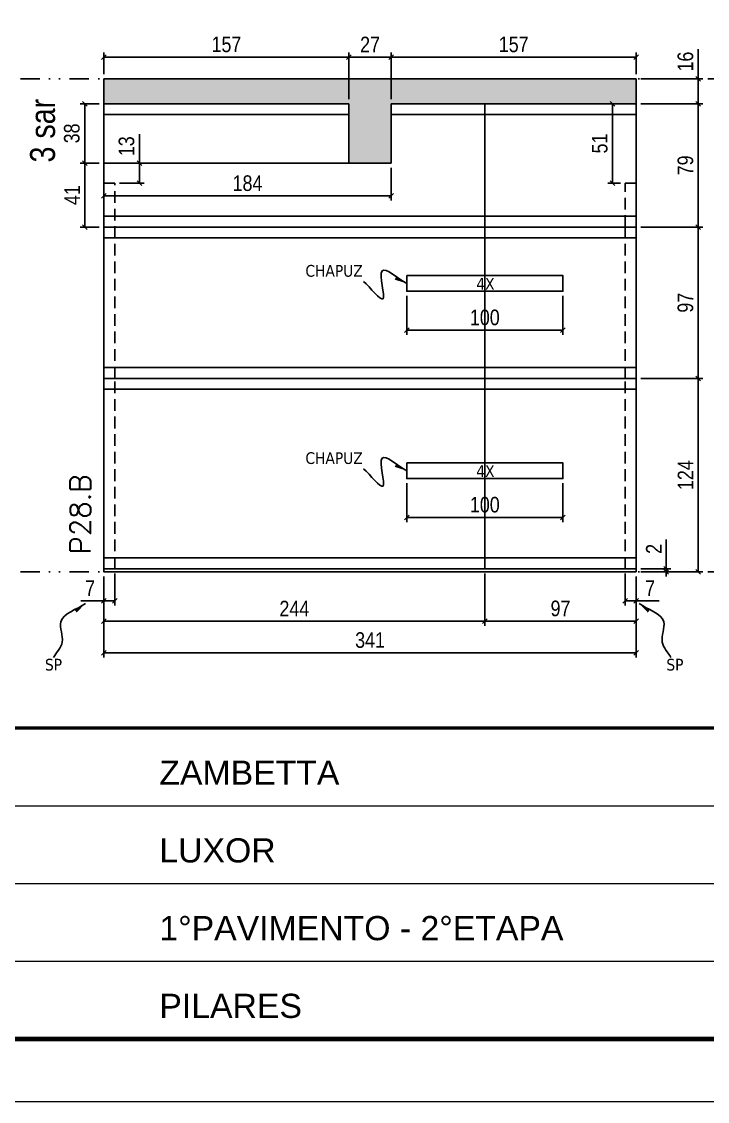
# Model space of a CAD drawing. Extents: x 14400 to 20667, y -21631 to 6985.
# Drawn here: x 16622 to 17062, y 1340 to 2032 of the extents above; entities that cross this region are included whole.
import ezdxf

# ---------------------------------------------------------------- set-up
doc = ezdxf.new("R2010")
doc.units = 0
for name, pattern in [('CONTINUO', [0]), ('DASHED', [0.75, 0.5, -0.25]), ('DIVIDE2', [0.625, 0.25, -0.125, 0, -0.125, 0, -0.125]), ('HIDDEN', [0.375, 0.25, -0.125])]:
    doc.linetypes.add(name, pattern=pattern)
for name, color, linetype in [('COTA', 241, 'Continuous'), ('NOMENCLATURA', 7, 'Continuous'), ('Nível', 160, 'Continuous'), ('Painéis', 200, 'Continuous'), ('SARR_2.2x10', 60, 'Continuous'), ('SARR_2.2x7', 40, 'Continuous'), ('texto', 7, 'Continuous')]:
    doc.layers.add(name, color=color, linetype=linetype)
for name, color, linetype, lineweight in [('Folhas', 255, 'Continuous', 9), ('SARRAFO DE PRESSAO', 251, 'DASHED', 9), ('Texto Seção', 7, 'Continuous', 15)]:
    doc.layers.add(name, color=color, linetype=linetype, lineweight=lineweight)
doc.styles.add('ARIAL', font='arial.ttf')
doc.styles.add('ARIAL_NARROW', font='ARIALN.TTF', dxfattribs={"height": 0.2})
doc.styles.add('COTA TECNICA', font='techl___.ttf', dxfattribs={"height": 10})
doc.styles.add('COTA TECNICA-50', font='techl___.ttf', dxfattribs={"height": 10})
doc.styles.add('REGUA-120', font='ROMANS.shx', dxfattribs={"height": 15})
doc.styles.get("Standard").update_dxf_attribs({"font": 'arial.ttf'})
doc.dimstyles.new('COTA PAINEL-50', dxfattribs={"dimtxt": 10, "dimasz": 3, "dimexe": 3, "dimexo": 3, "dimgap": 3, "dimtad": 1, "dimdec": 1, "dimzin": 12, "dimdsep": 46, "dimtxsty": 'COTA TECNICA-50', "dimblk1": 'OBLIQUE', "dimblk2": 'OBLIQUE', "dimsah": 1, "dimcen": 0.9, "dimclrd": 4, "dimclre": 4, "dimclrt": 240, "dimadec": 1, "dimazin": 3, "dimtfac": 1, "dimtdec": 1, "dimtmove": 0, "dimatfit": 3, "dimfxl": 1, "dimtolj": 1, "dimtzin": 12, "dimarcsym": 0})
doc.dimstyles.new('PAINEL', dxfattribs={"dimtxt": 10, "dimasz": 3, "dimexe": 3, "dimexo": 3, "dimgap": 3, "dimtad": 1, "dimdec": 1, "dimzin": 12, "dimdsep": 46, "dimtxsty": 'COTA TECNICA', "dimblk1": 'OBLIQUE', "dimblk2": 'OBLIQUE', "dimsah": 1, "dimcen": 0.9, "dimclrd": 4, "dimclre": 4, "dimclrt": 240, "dimadec": 1, "dimazin": 3, "dimtfac": 1, "dimtdec": 1, "dimtmove": 0, "dimatfit": 3, "dimfxl": 1, "dimtolj": 1, "dimtzin": 12, "dimarcsym": 0})
doc.dimstyles.get("Standard").update_dxf_attribs({"dimtxt": 0.18, "dimasz": 0.18, "dimexe": 0.18, "dimexo": 0.0625, "dimgap": 0.09, "dimtad": 0, "dimtih": 1, "dimtoh": 1, "dimdec": 4, "dimzin": 0, "dimdsep": 46, "dimtxsty": 'Standard', "dimcen": 0.09, "dimadec": 0, "dimazin": 0, "dimtfac": 1, "dimtdec": 4, "dimtofl": 0, "dimtmove": 0, "dimatfit": 3, "dimfxl": 1, "dimtolj": 1, "dimtzin": 0, "dimarcsym": 0})

# ---------------------------------------------------------------- blocks, each defined once
blk = doc.blocks.new('9999999999')
at = {"color": 30, "linetype": 'CONTINUO'}
for p, q in [((98564.56, 34379.64), (99583.98, 34379.64)), ((98564.56, 34329.83), (99487.98, 34329.83)), ((98564.56, 34280.02), (99487.98, 34280.02))]:
    blk.add_line(p, q, dxfattribs=at)
at = {"color": 30, "linetype": 'CONTINUO', "const_width": 2}
blk.add_lwpolyline([(99583.98, 34230.21), (99583.98, 34414.45, 0.414214), (99568.98, 34429.45), (98228.98, 34429.45, 0.414214), (98213.98, 34414.45), (98213.98, 34245.21, 0.414214), (98228.98, 34230.21), (99583.98, 34230.21)], format="xyb", dxfattribs=at)
at = {"layer": 'Folhas'}
blk.add_lwpolyline([(98138.98, 34190.21), (99623.98, 34190.21), (99623.98, 35240.21), (98138.98, 35240.21)], close=True, dxfattribs=at)
at = {"layer": 'Folhas', "color": 30, "const_width": 3}
blk.add_lwpolyline([(98213.98, 34230.21), (99583.98, 34230.21), (99583.98, 35200.21), (98213.98, 35200.21)], close=True, dxfattribs=at)
at = {"color": 7, "linetype": 'Continuous', "ltscale": 5, "style": 'ARIAL'}
for s, height, p in [('ZAMBETTA', 15.483, (98837.68, 34393.13)), ('LUXOR', 15.483, (98837.68, 34343.32)), ('1°PAVIMENTO - 2°ETAPA', 15.4829, (98837.68, 34293.51)), ('PILARES', 15.483, (98837.68, 34243.7))]:
    blk.add_text(s, height=height, dxfattribs=at).set_placement(p)
blk = doc.blocks.new('_Oblique')
at = {"color": 0, "linetype": 'ByBlock', "lineweight": -2}
blk.add_line((-0.5, -0.5), (0.5, 0.5), dxfattribs=at)
blk = doc.blocks.new('*D1058')
at = {"layer": 'COTA', "color": 4, "lineweight": -2, "transparency": 16777216}
for p, q in [((16675.13, 1676.71), (16675.13, 1658.2)), ((16682.13, 1678.71), (16682.13, 1658.2)), ((16675.13, 1661.2), (16660.4, 1661.2)), ((16682.13, 1661.2), (16675.13, 1661.2))]:
    blk.add_line(p, q, dxfattribs=at)
at = {"layer": 'Defpoints', "color": 0, "transparency": 16777216}
for p in [(16682.13, 1681.71), (16675.13, 1679.71), (16675.13, 1661.2)]:
    blk.add_point(p, dxfattribs=at)
at = {"layer": 'COTA', "color": 4, "lineweight": -2, "transparency": 16777216, "xscale": 3, "yscale": 3, "zscale": 3, "rotation": 180}
blk.add_blockref('_Oblique', (16675.13, 1661.2), dxfattribs=at)
at = {"layer": 'COTA', "color": 4, "lineweight": -2, "transparency": 16777216, "xscale": 3, "yscale": 3, "zscale": 3}
blk.add_blockref('_Oblique', (16682.13, 1661.2), dxfattribs=at)
at = {"layer": 'COTA', "color": 240, "transparency": 16777216, "insert": (16666.27, 1669.27), "char_height": 10, "attachment_point": 5, "style": 'COTA TECNICA-50'}
blk.add_mtext('\\A1;7', dxfattribs=at)
blk = doc.blocks.new('*D1059')
at = {"layer": 'COTA', "color": 4, "lineweight": -2, "transparency": 16777216}
for p, q in [((17009.13, 1678.71), (17009.13, 1658.2)), ((17016.13, 1676.71), (17016.13, 1658.2)), ((17009.13, 1661.2), (17016.13, 1661.2)), ((17016.13, 1661.2), (17030.86, 1661.2))]:
    blk.add_line(p, q, dxfattribs=at)
at = {"layer": 'Defpoints', "color": 0, "transparency": 16777216}
for p in [(17009.13, 1681.71), (17016.13, 1679.71), (17016.13, 1661.2)]:
    blk.add_point(p, dxfattribs=at)
at = {"layer": 'COTA', "color": 4, "lineweight": -2, "transparency": 16777216, "xscale": 3, "yscale": 3, "zscale": 3, "rotation": 180}
blk.add_blockref('_Oblique', (17009.13, 1661.2), dxfattribs=at)
at = {"layer": 'COTA', "color": 4, "lineweight": -2, "transparency": 16777216, "xscale": 3, "yscale": 3, "zscale": 3}
blk.add_blockref('_Oblique', (17016.13, 1661.2), dxfattribs=at)
at = {"layer": 'COTA', "color": 240, "transparency": 16777216, "insert": (17025, 1669.27), "char_height": 10, "attachment_point": 5, "style": 'COTA TECNICA-50'}
blk.add_mtext('\\A1;7', dxfattribs=at)
blk = doc.blocks.new('*D1060')
at = {"layer": 'COTA', "color": 4, "lineweight": -2, "transparency": 16777216}
for p, q in [((17035.39, 1681.71), (17035.39, 1700.51)), ((17019.13, 1681.71), (17038.39, 1681.71)), ((17035.39, 1679.71), (17035.39, 1681.71)), ((17019.13, 1679.71), (17038.39, 1679.71)), ((17035.39, 1679.71), (17035.39, 1676.71))]:
    blk.add_line(p, q, dxfattribs=at)
at = {"layer": 'Defpoints', "color": 0, "transparency": 16777216}
for p in [(17016.13, 1681.71), (17016.13, 1679.71), (17035.39, 1679.71)]:
    blk.add_point(p, dxfattribs=at)
at = {"layer": 'COTA', "color": 4, "lineweight": -2, "transparency": 16777216, "xscale": 3, "yscale": 3, "zscale": 3}
for p, rotation in [((17035.39, 1681.71), 270), ((17035.39, 1679.71), 90)]:
    blk.add_blockref('_Oblique', p, dxfattribs=dict(at, rotation=rotation))
at = {"layer": 'COTA', "color": 240, "transparency": 16777216, "insert": (17027.39, 1694.46), "char_height": 10, "attachment_point": 5, "rotation": 90, "style": 'COTA TECNICA-50'}
blk.add_mtext('\\A1;2', dxfattribs=at)
blk = doc.blocks.new('*D1061')
at = {"layer": 'COTA', "color": 4, "lineweight": -2, "transparency": 16777216}
for p, q in [((16675.13, 1676.71), (16675.13, 1645.15)), ((16919.13, 1678.71), (16919.13, 1645.15)), ((16675.13, 1648.15), (16919.13, 1648.15))]:
    blk.add_line(p, q, dxfattribs=at)
at = {"layer": 'Defpoints', "color": 0, "transparency": 16777216}
for p in [(16919.13, 1681.71), (16675.13, 1679.71), (16919.13, 1648.15)]:
    blk.add_point(p, dxfattribs=at)
at = {"layer": 'COTA', "color": 4, "lineweight": -2, "transparency": 16777216, "xscale": 3, "yscale": 3, "zscale": 3, "rotation": 180}
blk.add_blockref('_Oblique', (16675.13, 1648.15), dxfattribs=at)
at = {"layer": 'COTA', "color": 4, "lineweight": -2, "transparency": 16777216, "xscale": 3, "yscale": 3, "zscale": 3}
blk.add_blockref('_Oblique', (16919.13, 1648.15), dxfattribs=at)
at = {"layer": 'COTA', "color": 240, "transparency": 16777216, "insert": (16797.13, 1656.23), "char_height": 10, "attachment_point": 5, "style": 'COTA TECNICA-50'}
blk.add_mtext('\\A1;244', dxfattribs=at)
blk = doc.blocks.new('*D1062')
at = {"layer": 'COTA', "color": 4, "lineweight": -2, "transparency": 16777216}
for p, q in [((16919.13, 1678.71), (16919.13, 1645.15)), ((17016.13, 1676.71), (17016.13, 1645.15)), ((16919.13, 1648.15), (17016.13, 1648.15))]:
    blk.add_line(p, q, dxfattribs=at)
at = {"layer": 'Defpoints', "color": 0, "transparency": 16777216}
for p in [(16919.13, 1681.71), (17016.13, 1679.71), (17016.13, 1648.15)]:
    blk.add_point(p, dxfattribs=at)
at = {"layer": 'COTA', "color": 4, "lineweight": -2, "transparency": 16777216, "xscale": 3, "yscale": 3, "zscale": 3, "rotation": 180}
blk.add_blockref('_Oblique', (16919.13, 1648.15), dxfattribs=at)
at = {"layer": 'COTA', "color": 4, "lineweight": -2, "transparency": 16777216, "xscale": 3, "yscale": 3, "zscale": 3}
blk.add_blockref('_Oblique', (17016.13, 1648.15), dxfattribs=at)
at = {"layer": 'COTA', "color": 240, "transparency": 16777216, "insert": (16967.63, 1656.26), "char_height": 10, "attachment_point": 5, "style": 'COTA TECNICA-50'}
blk.add_mtext('\\A1;97', dxfattribs=at)
blk = doc.blocks.new('*D1063')
at = {"layer": 'COTA', "color": 4, "linetype": 'ByBlock', "lineweight": -2, "transparency": 16777216}
for p, q in [((16869.13, 1736.55), (16869.13, 1711.63)), ((16969.13, 1736.55), (16969.13, 1711.63)), ((16969.13, 1714.63), (16869.13, 1714.63))]:
    blk.add_line(p, q, dxfattribs=at)
at = {"layer": 'Defpoints', "color": 0, "linetype": 'ByBlock', "transparency": 16777216}
for p in [(16869.13, 1739.55), (16969.13, 1739.55), (16869.13, 1714.63)]:
    blk.add_point(p, dxfattribs=at)
at = {"layer": 'COTA', "color": 4, "linetype": 'ByBlock', "lineweight": -2, "transparency": 16777216, "xscale": 3, "yscale": 3, "zscale": 3, "rotation": 180}
blk.add_blockref('_Oblique', (16869.13, 1714.63), dxfattribs=at)
at = {"layer": 'COTA', "color": 4, "linetype": 'ByBlock', "lineweight": -2, "transparency": 16777216, "xscale": 3, "yscale": 3, "zscale": 3}
blk.add_blockref('_Oblique', (16969.13, 1714.63), dxfattribs=at)
at = {"layer": 'COTA', "color": 240, "linetype": 'ByBlock', "transparency": 16777216, "insert": (16919.13, 1722.73), "char_height": 10, "attachment_point": 5, "style": 'COTA TECNICA'}
blk.add_mtext('\\A1;100', dxfattribs=at)
blk = doc.blocks.new('*D1064')
at = {"layer": 'COTA', "color": 4, "lineweight": -2, "transparency": 16777216}
for p, q in [((17019.13, 1803.71), (17058.78, 1803.71)), ((17055.78, 1679.71), (17055.78, 1803.71)), ((17019.13, 1679.71), (17058.78, 1679.71))]:
    blk.add_line(p, q, dxfattribs=at)
at = {"layer": 'Defpoints', "color": 0, "transparency": 16777216}
for p in [(17016.13, 1803.71), (17055.78, 1803.71), (17016.13, 1679.71)]:
    blk.add_point(p, dxfattribs=at)
at = {"layer": 'COTA', "color": 4, "lineweight": -2, "transparency": 16777216, "xscale": 3, "yscale": 3, "zscale": 3}
for p, rotation in [((17055.78, 1803.71), 90), ((17055.78, 1679.71), 270)]:
    blk.add_blockref('_Oblique', p, dxfattribs=dict(at, rotation=rotation))
at = {"layer": 'COTA', "color": 240, "transparency": 16777216, "insert": (17047.7, 1741.71), "char_height": 10, "attachment_point": 5, "rotation": 90, "style": 'COTA TECNICA'}
blk.add_mtext('\\A1;124', dxfattribs=at)
blk = doc.blocks.new('*D1065')
at = {"layer": 'COTA', "color": 4, "lineweight": -2, "transparency": 16777216}
for p, q in [((16675.13, 1676.71), (16675.13, 1624.78)), ((17016.13, 1676.71), (17016.13, 1624.78)), ((16675.13, 1627.78), (17016.13, 1627.78))]:
    blk.add_line(p, q, dxfattribs=at)
at = {"layer": 'Defpoints', "color": 0, "transparency": 16777216}
for p in [(16675.13, 1679.71), (17016.13, 1679.71), (17016.13, 1627.78)]:
    blk.add_point(p, dxfattribs=at)
at = {"layer": 'COTA', "color": 4, "lineweight": -2, "transparency": 16777216, "xscale": 3, "yscale": 3, "zscale": 3, "rotation": 180}
blk.add_blockref('_Oblique', (16675.13, 1627.78), dxfattribs=at)
at = {"layer": 'COTA', "color": 4, "lineweight": -2, "transparency": 16777216, "xscale": 3, "yscale": 3, "zscale": 3}
blk.add_blockref('_Oblique', (17016.13, 1627.78), dxfattribs=at)
at = {"layer": 'COTA', "color": 240, "transparency": 16777216, "insert": (16845.63, 1636), "char_height": 10, "attachment_point": 5, "style": 'COTA TECNICA'}
blk.add_mtext('\\A1;341', dxfattribs=at)
blk = doc.blocks.new('*D1066')
at = {"layer": 'COTA', "color": 4, "lineweight": -2, "transparency": 16777216}
for p, q in [((17019.13, 1900.71), (17058.78, 1900.71)), ((17055.78, 1803.71), (17055.78, 1900.71)), ((17019.13, 1803.71), (17058.78, 1803.71))]:
    blk.add_line(p, q, dxfattribs=at)
at = {"layer": 'Defpoints', "color": 0, "transparency": 16777216}
for p in [(17016.13, 1900.71), (17055.78, 1900.71), (17016.13, 1803.71)]:
    blk.add_point(p, dxfattribs=at)
at = {"layer": 'COTA', "color": 4, "lineweight": -2, "transparency": 16777216, "xscale": 3, "yscale": 3, "zscale": 3}
for p, rotation in [((17055.78, 1900.71), 90), ((17055.78, 1803.71), 270)]:
    blk.add_blockref('_Oblique', p, dxfattribs=dict(at, rotation=rotation))
at = {"layer": 'COTA', "color": 240, "transparency": 16777216, "insert": (17047.67, 1852.21), "char_height": 10, "attachment_point": 5, "rotation": 90, "style": 'COTA TECNICA'}
blk.add_mtext('\\A1;97', dxfattribs=at)
blk = doc.blocks.new('*D1067')
at = {"layer": 'COTA', "color": 4, "linetype": 'ByBlock', "lineweight": -2, "transparency": 16777216}
for p, q in [((16869.13, 1856.55), (16869.13, 1831.63)), ((16969.13, 1856.55), (16969.13, 1831.63)), ((16969.13, 1834.63), (16869.13, 1834.63))]:
    blk.add_line(p, q, dxfattribs=at)
at = {"layer": 'Defpoints', "color": 0, "linetype": 'ByBlock', "transparency": 16777216}
for p in [(16869.13, 1859.55), (16969.13, 1859.55), (16869.13, 1834.63)]:
    blk.add_point(p, dxfattribs=at)
at = {"layer": 'COTA', "color": 4, "linetype": 'ByBlock', "lineweight": -2, "transparency": 16777216, "xscale": 3, "yscale": 3, "zscale": 3, "rotation": 180}
blk.add_blockref('_Oblique', (16869.13, 1834.63), dxfattribs=at)
at = {"layer": 'COTA', "color": 4, "linetype": 'ByBlock', "lineweight": -2, "transparency": 16777216, "xscale": 3, "yscale": 3, "zscale": 3}
blk.add_blockref('_Oblique', (16969.13, 1834.63), dxfattribs=at)
at = {"layer": 'COTA', "color": 240, "linetype": 'ByBlock', "transparency": 16777216, "insert": (16919.13, 1842.73), "char_height": 10, "attachment_point": 5, "style": 'COTA TECNICA'}
blk.add_mtext('\\A1;100', dxfattribs=at)
blk = doc.blocks.new('*D1085')
at = {"layer": 'COTA', "color": 4, "lineweight": -2, "transparency": 16777216}
for p, q in [((17019.13, 1979.71), (17058.78, 1979.71)), ((17055.78, 1900.71), (17055.78, 1979.71)), ((17019.13, 1900.71), (17058.78, 1900.71))]:
    blk.add_line(p, q, dxfattribs=at)
at = {"layer": 'Defpoints', "color": 0, "transparency": 16777216}
for p in [(17016.13, 1979.71), (17055.78, 1979.71), (17016.13, 1900.71)]:
    blk.add_point(p, dxfattribs=at)
at = {"layer": 'COTA', "color": 4, "lineweight": -2, "transparency": 16777216, "xscale": 3, "yscale": 3, "zscale": 3}
for p, rotation in [((17055.78, 1979.71), 90), ((17055.78, 1900.71), 270)]:
    blk.add_blockref('_Oblique', p, dxfattribs=dict(at, rotation=rotation))
at = {"layer": 'COTA', "color": 240, "transparency": 16777216, "insert": (17047.67, 1940.21), "char_height": 10, "attachment_point": 5, "rotation": 90, "style": 'COTA TECNICA'}
blk.add_mtext('\\A1;79', dxfattribs=at)
blk = doc.blocks.new('*D1086')
at = {"layer": 'COTA', "color": 4, "lineweight": -2, "transparency": 16777216}
for p, q in [((17055.78, 1995.71), (17055.78, 2014.72)), ((17019.13, 1995.71), (17058.78, 1995.71)), ((17055.78, 1979.71), (17055.78, 1995.71)), ((17019.13, 1979.71), (17058.78, 1979.71))]:
    blk.add_line(p, q, dxfattribs=at)
at = {"layer": 'Defpoints', "color": 0, "transparency": 16777216}
for p in [(17016.13, 1995.71), (17055.78, 1995.71), (17016.13, 1979.71)]:
    blk.add_point(p, dxfattribs=at)
at = {"layer": 'COTA', "color": 4, "lineweight": -2, "transparency": 16777216, "xscale": 3, "yscale": 3, "zscale": 3}
for p, rotation in [((17055.78, 1995.71), 90), ((17055.78, 1979.71), 270)]:
    blk.add_blockref('_Oblique', p, dxfattribs=dict(at, rotation=rotation))
at = {"layer": 'COTA', "color": 240, "transparency": 16777216, "insert": (17047.67, 2006.72), "char_height": 10, "attachment_point": 5, "rotation": 90, "style": 'COTA TECNICA'}
blk.add_mtext('\\A1;16', dxfattribs=at)
blk = doc.blocks.new('*D1087')
at = {"layer": 'COTA', "color": 4, "lineweight": -2, "transparency": 16777216}
for p, q in [((17006.13, 1979.71), (16997.9, 1979.71)), ((17000.9, 1928.71), (17000.9, 1979.71)), ((17006.13, 1928.71), (16997.9, 1928.71))]:
    blk.add_line(p, q, dxfattribs=at)
at = {"layer": 'Defpoints', "color": 0, "transparency": 16777216}
for p in [(17000.9, 1979.71), (17009.13, 1979.71), (17009.13, 1928.71)]:
    blk.add_point(p, dxfattribs=at)
at = {"layer": 'COTA', "color": 4, "lineweight": -2, "transparency": 16777216, "xscale": 3, "yscale": 3, "zscale": 3}
for p, rotation in [((17000.9, 1979.71), 90), ((17000.9, 1928.71), 270)]:
    blk.add_blockref('_Oblique', p, dxfattribs=dict(at, rotation=rotation))
at = {"layer": 'COTA', "color": 240, "transparency": 16777216, "insert": (16992.79, 1954.21), "char_height": 10, "attachment_point": 5, "rotation": 90, "style": 'COTA TECNICA'}
blk.add_mtext('\\A1;51', dxfattribs=at)
blk = doc.blocks.new('*D1088')
at = {"layer": 'COTA', "color": 4, "lineweight": -2, "transparency": 16777216}
for p, q in [((16672.13, 1941.71), (16659.88, 1941.71)), ((16662.88, 1900.71), (16662.88, 1941.71)), ((16672.13, 1900.71), (16659.88, 1900.71))]:
    blk.add_line(p, q, dxfattribs=at)
at = {"layer": 'Defpoints', "color": 0, "transparency": 16777216}
for p in [(16662.88, 1941.71), (16675.13, 1941.71), (16675.13, 1900.71)]:
    blk.add_point(p, dxfattribs=at)
at = {"layer": 'COTA', "color": 4, "lineweight": -2, "transparency": 16777216, "xscale": 3, "yscale": 3, "zscale": 3}
for p, rotation in [((16662.88, 1941.71), 90), ((16662.88, 1900.71), 270)]:
    blk.add_blockref('_Oblique', p, dxfattribs=dict(at, rotation=rotation))
at = {"layer": 'COTA', "color": 240, "transparency": 16777216, "insert": (16654.81, 1921.21), "char_height": 10, "attachment_point": 5, "rotation": 90, "style": 'COTA TECNICA'}
blk.add_mtext('\\A1;41', dxfattribs=at)
blk = doc.blocks.new('*D1089')
at = {"layer": 'COTA', "color": 4, "lineweight": -2, "transparency": 16777216}
for p, q in [((16672.13, 1979.71), (16659.88, 1979.71)), ((16662.88, 1941.71), (16662.88, 1979.71)), ((16672.13, 1941.71), (16659.88, 1941.71))]:
    blk.add_line(p, q, dxfattribs=at)
at = {"layer": 'Defpoints', "color": 0, "transparency": 16777216}
for p in [(16662.88, 1979.71), (16675.13, 1979.71), (16675.13, 1941.71)]:
    blk.add_point(p, dxfattribs=at)
at = {"layer": 'COTA', "color": 4, "lineweight": -2, "transparency": 16777216, "xscale": 3, "yscale": 3, "zscale": 3}
for p, rotation in [((16662.88, 1979.71), 90), ((16662.88, 1941.71), 270)]:
    blk.add_blockref('_Oblique', p, dxfattribs=dict(at, rotation=rotation))
at = {"layer": 'COTA', "color": 240, "transparency": 16777216, "insert": (16654.64, 1960.71), "char_height": 10, "attachment_point": 5, "rotation": 90, "style": 'COTA TECNICA'}
blk.add_mtext('\\A1;38', dxfattribs=at)
blk = doc.blocks.new('*D1090')
at = {"layer": 'COTA', "color": 4, "lineweight": -2, "transparency": 16777216}
for p, q in [((16697.86, 1941.71), (16697.86, 1960.23)), ((16685.13, 1941.71), (16700.86, 1941.71)), ((16697.86, 1928.71), (16697.86, 1941.71)), ((16685.13, 1928.71), (16700.86, 1928.71))]:
    blk.add_line(p, q, dxfattribs=at)
at = {"layer": 'Defpoints', "color": 0, "transparency": 16777216}
for p in [(16682.13, 1941.71), (16697.86, 1941.71), (16682.13, 1928.71)]:
    blk.add_point(p, dxfattribs=at)
at = {"layer": 'COTA', "color": 4, "lineweight": -2, "transparency": 16777216, "xscale": 3, "yscale": 3, "zscale": 3}
for p, rotation in [((16697.86, 1941.71), 90), ((16697.86, 1928.71), 270)]:
    blk.add_blockref('_Oblique', p, dxfattribs=dict(at, rotation=rotation))
at = {"layer": 'COTA', "color": 240, "transparency": 16777216, "insert": (16689.64, 1952.47), "char_height": 10, "attachment_point": 5, "rotation": 90, "style": 'COTA TECNICA'}
blk.add_mtext('\\A1;13', dxfattribs=at)
blk = doc.blocks.new('*D1091')
at = {"layer": 'COTA', "color": 4, "lineweight": -2, "transparency": 16777216}
for p, q in [((16675.13, 1998.71), (16675.13, 2012.58)), ((16675.13, 2009.58), (16832.13, 2009.58)), ((16832.13, 1982.71), (16832.13, 2012.58))]:
    blk.add_line(p, q, dxfattribs=at)
at = {"layer": 'Defpoints', "color": 0, "transparency": 16777216}
for p in [(16832.13, 2009.58), (16675.13, 1995.71), (16832.13, 1979.71)]:
    blk.add_point(p, dxfattribs=at)
at = {"layer": 'COTA', "color": 4, "lineweight": -2, "transparency": 16777216, "xscale": 3, "yscale": 3, "zscale": 3, "rotation": 180}
blk.add_blockref('_Oblique', (16675.13, 2009.58), dxfattribs=at)
at = {"layer": 'COTA', "color": 4, "lineweight": -2, "transparency": 16777216, "xscale": 3, "yscale": 3, "zscale": 3}
blk.add_blockref('_Oblique', (16832.13, 2009.58), dxfattribs=at)
at = {"layer": 'COTA', "color": 240, "transparency": 16777216, "insert": (16753.63, 2017.69), "char_height": 10, "attachment_point": 5, "style": 'COTA TECNICA'}
blk.add_mtext('\\A1;157', dxfattribs=at)
blk = doc.blocks.new('*D1092')
at = {"layer": 'COTA', "color": 4, "lineweight": -2, "transparency": 16777216}
for p, q in [((16832.13, 1982.71), (16832.13, 2012.58)), ((16832.13, 2009.58), (16859.13, 2009.58)), ((16859.13, 1982.71), (16859.13, 2012.58))]:
    blk.add_line(p, q, dxfattribs=at)
at = {"layer": 'Defpoints', "color": 0, "transparency": 16777216}
for p in [(16859.13, 2009.58), (16832.13, 1979.71), (16859.13, 1979.71)]:
    blk.add_point(p, dxfattribs=at)
at = {"layer": 'COTA', "color": 4, "lineweight": -2, "transparency": 16777216, "xscale": 3, "yscale": 3, "zscale": 3, "rotation": 180}
blk.add_blockref('_Oblique', (16832.13, 2009.58), dxfattribs=at)
at = {"layer": 'COTA', "color": 4, "lineweight": -2, "transparency": 16777216, "xscale": 3, "yscale": 3, "zscale": 3}
blk.add_blockref('_Oblique', (16859.13, 2009.58), dxfattribs=at)
at = {"layer": 'COTA', "color": 240, "transparency": 16777216, "insert": (16845.63, 2017.66), "char_height": 10, "attachment_point": 5, "style": 'COTA TECNICA'}
blk.add_mtext('\\A1;27', dxfattribs=at)
blk = doc.blocks.new('*D1093')
at = {"layer": 'COTA', "color": 4, "lineweight": -2, "transparency": 16777216}
for p, q in [((16859.13, 1982.71), (16859.13, 2012.58)), ((16859.13, 2009.58), (17016.13, 2009.58)), ((17016.13, 1998.71), (17016.13, 2012.58))]:
    blk.add_line(p, q, dxfattribs=at)
at = {"layer": 'Defpoints', "color": 0, "transparency": 16777216}
for p in [(17016.13, 2009.58), (17016.13, 1995.71), (16859.13, 1979.71)]:
    blk.add_point(p, dxfattribs=at)
at = {"layer": 'COTA', "color": 4, "lineweight": -2, "transparency": 16777216, "xscale": 3, "yscale": 3, "zscale": 3, "rotation": 180}
blk.add_blockref('_Oblique', (16859.13, 2009.58), dxfattribs=at)
at = {"layer": 'COTA', "color": 4, "lineweight": -2, "transparency": 16777216, "xscale": 3, "yscale": 3, "zscale": 3}
blk.add_blockref('_Oblique', (17016.13, 2009.58), dxfattribs=at)
at = {"layer": 'COTA', "color": 240, "transparency": 16777216, "insert": (16937.63, 2017.69), "char_height": 10, "attachment_point": 5, "style": 'COTA TECNICA'}
blk.add_mtext('\\A1;157', dxfattribs=at)
blk = doc.blocks.new('*D1094')
at = {"layer": 'COTA', "color": 4, "lineweight": -2, "transparency": 16777216}
for p, q in [((16675.13, 1938.71), (16675.13, 1917.64)), ((16859.13, 1938.71), (16859.13, 1917.64)), ((16859.13, 1920.64), (16675.13, 1920.64))]:
    blk.add_line(p, q, dxfattribs=at)
at = {"layer": 'Defpoints', "color": 0, "transparency": 16777216}
for p in [(16675.13, 1941.71), (16859.13, 1941.71), (16675.13, 1920.64)]:
    blk.add_point(p, dxfattribs=at)
at = {"layer": 'COTA', "color": 4, "lineweight": -2, "transparency": 16777216, "xscale": 3, "yscale": 3, "zscale": 3, "rotation": 180}
blk.add_blockref('_Oblique', (16675.13, 1920.64), dxfattribs=at)
at = {"layer": 'COTA', "color": 4, "lineweight": -2, "transparency": 16777216, "xscale": 3, "yscale": 3, "zscale": 3}
blk.add_blockref('_Oblique', (16859.13, 1920.64), dxfattribs=at)
at = {"layer": 'COTA', "color": 240, "transparency": 16777216, "insert": (16767.13, 1928.74), "char_height": 10, "attachment_point": 5, "style": 'COTA TECNICA'}
blk.add_mtext('\\A1;184', dxfattribs=at)

msp = doc.modelspace()

# ---------------------------------------------------------------- hatches: boundary and pattern name
at = {"layer": 'COTA'}
h = msp.add_hatch(dxfattribs=at)
h.set_pattern_fill('AR-CONC', color=256, scale=0.03)
h.set_pattern_definition([(50, (-2693.011, 2297.15), (5.4655401, -0.4781726), [0.5715, -6.2865]), (355, (-2693.011, 2297.15), (-1.0573026, 5.7317054), [0.4572, -5.0292175]), (100.451445, (-2692.5557, 2297.1104), (4.4082374, 5.2535326), [0.4857003, -5.3427073]), (46.1842, (-2693.011, 2298.674), (8.1323712, -1.2612698), [0.85725, -9.42975]), (96.635558, (-2692.3335, 2298.569), (7.122124, 7.4227837), [0.7285507, -8.0140682]), (351.18415, (-2693.011, 2298.674), (7.122124, 7.4227837), [0.685799, -7.543792]), (21, (-2692.249, 2298.293), (4.5484317, -3.0679559), [0.5715, -6.2865]), (326, (-2692.249, 2298.293), (1.8540609, 5.525639), [0.4572, -5.0292]), (71.451445, (-2691.87, 2298.0376), (6.4024926, 2.457683), [0.4857003, -5.3426981]), (37.5, (-2693.0111, 2297.1502), (0.0926581, 2.53665117), [0, -4.96824, 0, -5.1054, 0, -5.04825]), (7.5, (-2693.0111, 2297.1502), (2.00458988, 3.00541724), [0, -2.91084, 0, -4.85394, 0, -1.92405]), (327.5, (-2694.7104, 2297.1502), (4.06771786, -0.17186232), [0, -1.905, 0, -5.9436, 0, -7.8867]), (317.5, (-2695.4724, 2297.1502), (4.44387544, 0.7627947), [0, -2.4765, 0, -3.94716, 0, -5.6007])])
h.paths.add_polyline_path([(16859.13, 1979.71), (17016.13, 1979.71), (17016.13, 1995.71), (16675.13, 1995.71), (16675.13, 1979.71), (16832.13, 1979.71), (16832.13, 1941.71), (16859.13, 1941.71)])

# ---------------------------------------------------------------- linework, layer by layer
for p, q in [((16675.13, 1979.71), (16675.13, 1995.71)), ((16675.13, 1995.71), (17016.13, 1995.71)), ((17016.13, 1995.71), (17016.13, 1979.71)), ((16682.13, 1928.71), (16675.13, 1928.71)), ((17016.13, 1928.71), (17009.13, 1928.71))]:
    msp.add_line(p, q, dxfattribs=at)
at = {"layer": 'Nível', "color": 4, "linetype": 'DIVIDE2', "ltscale": 50}
for p, q in [((16086.97, 1995.71), (17456.97, 1995.71)), ((16086.97, 1679.71), (17456.97, 1679.71))]:
    msp.add_line(p, q, dxfattribs=at)
at = {"layer": 'Painéis'}
for p, q in [((16675.13, 1979.71), (16675.13, 1681.71)), ((16832.13, 1979.71), (16675.13, 1979.71)), ((16832.13, 1941.71), (16832.13, 1979.71)), ((17016.13, 1979.71), (16859.13, 1979.71)), ((16859.13, 1941.71), (16859.13, 1979.71)), ((16919.13, 1979.71), (16919.13, 1681.71)), ((17016.13, 1681.71), (17016.13, 1979.71)), ((16675.13, 1941.71), (16859.13, 1941.71)), ((17016.13, 1900.71), (16675.13, 1900.71)), ((16675.13, 1803.71), (17016.13, 1803.71)), ((16675.13, 1681.71), (17016.13, 1681.71))]:
    msp.add_line(p, q, dxfattribs=at)
msp.add_lwpolyline([(17016.13, 1679.71), (16675.13, 1679.71), (16675.13, 1681.71), (17016.13, 1681.71)], close=True, dxfattribs=at)
at = {"layer": 'SARR_2.2x10'}
for points in [[(16869.13, 1869.55), (16969.13, 1869.55), (16969.13, 1859.55), (16869.13, 1859.55)], [(16869.13, 1749.55), (16969.13, 1749.55), (16969.13, 1739.55), (16869.13, 1739.55)]]:
    msp.add_lwpolyline(points, close=True, dxfattribs=at)
at = {"layer": 'SARR_2.2x7'}
for p, q in [((16675.13, 1972.71), (16832.13, 1972.71)), ((16859.13, 1972.71), (17016.13, 1972.71)), ((16675.13, 1907.71), (16919.13, 1907.71)), ((16919.13, 1907.71), (17016.13, 1907.71)), ((16675.13, 1893.71), (16919.13, 1893.71)), ((16919.13, 1893.71), (17016.13, 1893.71)), ((16675.13, 1810.71), (16919.13, 1810.71)), ((16919.13, 1810.71), (17016.13, 1810.71)), ((16675.13, 1796.71), (16919.13, 1796.71)), ((16919.13, 1796.71), (17016.13, 1796.71)), ((16675.13, 1688.71), (16919.13, 1688.71)), ((16919.13, 1688.71), (17016.13, 1688.71))]:
    msp.add_line(p, q, dxfattribs=at)
at = {"layer": 'SARR_2.2x7', "linetype": 'HIDDEN', "ltscale": 30}
for p, q in [((16682.13, 1893.71), (16682.13, 1928.71)), ((17009.13, 1900.71), (17009.13, 1928.71)), ((16682.13, 1803.71), (16682.13, 1900.71)), ((17009.13, 1803.71), (17009.13, 1900.71)), ((16682.13, 1681.71), (16682.13, 1803.71)), ((17009.13, 1681.71), (17009.13, 1803.71))]:
    msp.add_line(p, q, dxfattribs=at)

# ---------------------------------------------------------------- block references
at = {"layer": 'SARRAFO DE PRESSAO', "color": 6, "linetype": 'ByBlock'}
msp.add_blockref('9999999999', (-82127.01, -32849.78), dxfattribs=at)

# ---------------------------------------------------------------- texts
at = {"layer": 'NOMENCLATURA', "style": 'ARIAL_NARROW'}
msp.add_text('3 sar', height=16, rotation=90, dxfattribs=at).set_placement((16643.83, 1942.08))
at = {"layer": 'texto', "color": 0, "char_height": 7.5, "attachment_point": 5}
for s, insert in [('{\\fTahoma|b0|i0|c0|p34;\\C4;CHAPUZ}', (16822.58, 1872.57)), ('{\\fTahoma|b0|i0|c0|p34;\\C4;4X}', (16919.53, 1864.26)), ('{\\fTahoma|b0|i0|c0|p34;\\C4;CHAPUZ}', (16822.58, 1752.57)), ('{\\fTahoma|b0|i0|c0|p34;\\C4;4X}', (16919.53, 1744.26)), ('{\\fTahoma|b0|i0|c0|p34;\\C4;SP}', (16642.89, 1620.22)), ('{\\fTahoma|b0|i0|c0|p34;\\C4;SP}', (17040.91, 1620.22))]:
    msp.add_mtext(s, dxfattribs=dict(at, insert=insert))
at = {"layer": 'Texto Seção', "insert": (16666.51, 1690.96), "char_height": 13, "width": 285.3299, "attachment_point": 7, "rotation": 90, "style": 'REGUA-120'}
msp.add_mtext('P28.B', dxfattribs=at)

# ---------------------------------------------------------------- dimensions: what is measured, and where the dimension line sits
at = {"layer": 'COTA'}
for base, p1, p2, dimstyle, picture, middle in [((16832.13, 2009.58), (16675.13, 1995.71), (16832.13, 1979.71), 'PAINEL', '*D1091', (16753.63, 2017.69)), ((16675.13, 1920.64), (16859.13, 1941.71), (16675.13, 1941.71), 'PAINEL', '*D1094', (16767.13, 1928.74)), ((16919.13, 1648.15), (16675.13, 1679.71), (16919.13, 1681.71), 'COTA PAINEL-50', '*D1061', (16797.13, 1656.23)), ((17016.13, 1648.15), (16919.13, 1681.71), (17016.13, 1679.71), 'COTA PAINEL-50', '*D1062', (16967.63, 1656.26)), ((17016.13, 1661.2), (17009.13, 1681.71), (17016.13, 1679.71), 'COTA PAINEL-50', '*D1059', (17025, 1669.27)), ((17016.13, 1627.78), (16675.13, 1679.71), (17016.13, 1679.71), 'PAINEL', '*D1065', (16845.63, 1636))]:
    dim = msp.add_linear_dim(base=base, p1=p1, p2=p2, dimstyle=dimstyle, dxfattribs=at)
    dim.commit()
    dim.dimension.update_dxf_attribs({"geometry": picture, "text_midpoint": middle})
for base, p1, p2, picture, middle in [((16859.13, 2009.58), (16832.13, 1979.71), (16859.13, 1979.71), '*D1092', (16845.63, 2017.66)), ((17016.13, 2009.58), (16859.13, 1979.71), (17016.13, 1995.71), '*D1093', (16937.63, 2017.69))]:
    dim = msp.add_linear_dim(base=base, p1=p1, p2=p2, dimstyle='PAINEL', override={"dimtmove": 1}, dxfattribs=at)
    dim.commit()
    dim.dimension.update_dxf_attribs({"geometry": picture, "text_midpoint": middle})
for base, p1, p2, angle, dimstyle, picture, middle in [((17055.78, 1995.71), (17016.13, 1979.71), (17016.13, 1995.71), 90, 'PAINEL', '*D1086', (17047.67, 2006.72)), ((17000.9, 1979.71), (17009.13, 1928.71), (17009.13, 1979.71), 90, 'PAINEL', '*D1087', (16992.79, 1954.21)), ((17055.78, 1979.71), (17016.13, 1900.71), (17016.13, 1979.71), 90, 'PAINEL', '*D1085', (17047.67, 1940.21)), ((16697.86, 1941.71), (16682.13, 1928.71), (16682.13, 1941.71), 90, 'PAINEL', '*D1090', (16689.64, 1952.47)), ((16662.88, 1941.71), (16675.13, 1900.71), (16675.13, 1941.71), 90, 'PAINEL', '*D1088', (16654.81, 1921.21)), ((17055.78, 1900.71), (17016.13, 1803.71), (17016.13, 1900.71), 90, 'PAINEL', '*D1066', (17047.67, 1852.21)), ((17055.78, 1803.71), (17016.13, 1679.71), (17016.13, 1803.71), 90, 'PAINEL', '*D1064', (17047.7, 1741.71)), ((16675.13, 1661.2), (16682.13, 1681.71), (16675.13, 1679.71), 180, 'COTA PAINEL-50', '*D1058', (16666.27, 1669.27))]:
    dim = msp.add_linear_dim(base=base, p1=p1, p2=p2, angle=angle, dimstyle=dimstyle, dxfattribs=at)
    dim.commit()
    dim.dimension.update_dxf_attribs({"geometry": picture, "text_midpoint": middle})
dim = msp.add_linear_dim(base=(16662.88, 1979.71), p1=(16675.13, 1941.71), p2=(16675.13, 1979.71), angle=90, dimstyle='PAINEL', override={"dimtmove": 1}, dxfattribs=at)
dim.commit()
dim.dimension.update_dxf_attribs({"geometry": '*D1089', "text_midpoint": (16654.64, 1960.71)})
at = {"layer": 'COTA', "linetype": 'ByBlock'}
for base, p1, p2, picture, middle in [((16869.13, 1834.63), (16969.13, 1859.55), (16869.13, 1859.55), '*D1067', (16919.13, 1842.73)), ((16869.13, 1714.63), (16969.13, 1739.55), (16869.13, 1739.55), '*D1063', (16919.13, 1722.73))]:
    dim = msp.add_linear_dim(base=base, p1=p1, p2=p2, dimstyle='PAINEL', dxfattribs=at)
    dim.commit()
    dim.dimension.update_dxf_attribs({"geometry": picture, "text_midpoint": middle})
at = {"layer": 'COTA'}
dim = msp.add_linear_dim(base=(17035.39, 1679.71), p1=(17016.13, 1681.71), p2=(17016.13, 1679.71), angle=90, dimstyle='COTA PAINEL-50', dxfattribs=at)
dim.commit()
dim.dimension.update_dxf_attribs({"geometry": '*D1060', "text_midpoint": (17035.39, 1694.46), "dimtype": 160})

# ---------------------------------------------------------------- leaders
at = {"layer": 'COTA', "path_type": 1}
for points in [[(16869.13, 1864.55), (16853.35, 1872.57), (16853.93, 1854.7), (16841.5, 1865.84)], [(16869.13, 1744.55), (16853.35, 1752.57), (16853.93, 1734.7), (16841.5, 1745.84)], [(16663.3, 1659.53), (16647.52, 1647.69), (16648.44, 1634.69), (16642.89, 1624.91)], [(17017.96, 1659.53), (17033.75, 1647.69), (17032.82, 1634.69), (17038.38, 1624.91)]]:
    msp.add_leader(points, dimstyle='Standard', override={"dimasz": 8}, dxfattribs=at)

doc.saveas('drawing.dxf')
